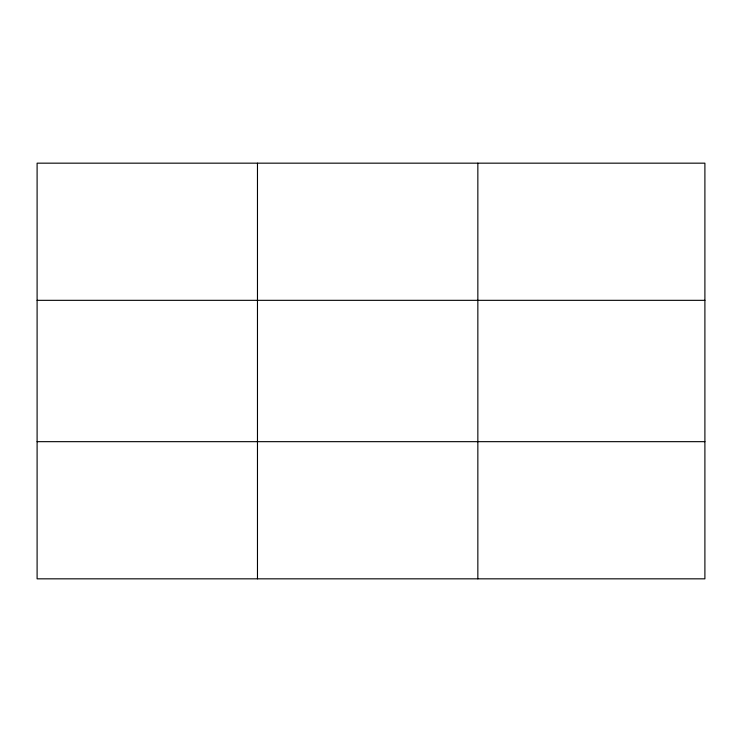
<?xml version="1.0" encoding="UTF-8"?>
<svg xmlns="http://www.w3.org/2000/svg" width="742" height="742" viewBox="0 0 742 742"><rect width="100%" height="100%" fill="white"/><g stroke="black" fill="none" stroke-linecap="round" stroke-linejoin="round"><path stroke-width="1.11" d="M257.474 163.166L257.474 578.834M477.848 163.166L477.848 578.834M704.9 300.334L704.9 163.166L37.1 163.166L37.1 578.834L704.9 578.834L704.9 300.334L37.1 300.334M37.1 441.666L704.9 441.666"/></g></svg>
